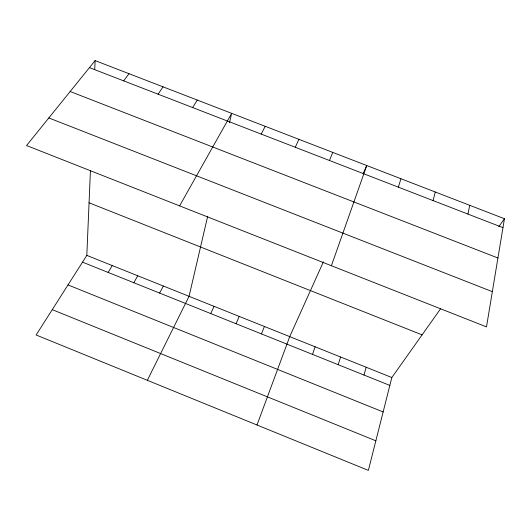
<?xml version="1.0" encoding="UTF-8"?>
<svg xmlns="http://www.w3.org/2000/svg" width="531" height="531" viewBox="0 0 531 531"><rect width="100%" height="100%" fill="white"/><g stroke="black" fill="none" stroke-linecap="round" stroke-linejoin="round"><path stroke-width="0.8" d="M440.737 308.571L391.838 377.521L368.375 470.4L36.128 334.981L86.819 255.384L90.436 170.464M94.737 69.501L95.115 60.6L504.45 218.726L486.496 326.884L26.55 145.534L95.115 60.6M467.93 214.079L469.776 205.331M207.707 216.223L189.056 296.318L147.346 380.315M229.465 122.767L231.662 113.349L179.604 205.882M433.064 200.592L435.274 192.003M363.981 375.032L366.171 367.246M398.369 187.164L400.932 178.735M338.207 364.697L340.597 357.005M312.533 354.396L315.115 346.796M331.397 265.732L366.755 165.533L363.111 173.624M256.997 425.006L289.727 336.634L323.399 261.829M261.451 333.913L264.425 326.499M329.472 160.501L332.738 152.397M236.049 323.724L239.215 316.403M295.269 147.266L298.887 139.314M210.734 313.575L214.093 306.347M261.232 134.097L265.195 126.298M159.619 293.072L163.362 286.03M133.825 282.731L137.755 275.775M108.118 272.423L112.24 265.56M192.627 107.547L197.273 100.06M158.065 94.173L163.057 86.845M498.801 226.697L504.45 218.726M123.677 80.865L129.006 73.69M89.447 67.623L502.97 227.64M70.158 91.511L497.932 258.006M48.825 117.935L492.343 291.658M89.062 202.789L422.085 334.869M86.819 255.384L391.838 377.521M82.511 262.148L389.847 385.406M68.008 284.921L383.143 411.95M52.257 309.653L375.855 440.803"/></g></svg>
